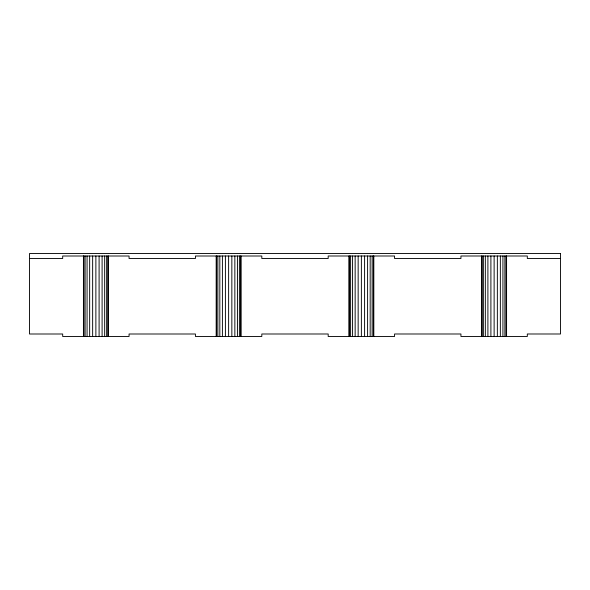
<?xml version="1.0" encoding="UTF-8"?>
<svg xmlns="http://www.w3.org/2000/svg" width="590" height="590" viewBox="0 0 590 590"><rect width="100%" height="100%" fill="white"/><g stroke="black" fill="none" stroke-linecap="round" stroke-linejoin="round"><path stroke-width="0.89" d="M29.5 258.494L62.688 258.494L62.688 256.008L129.062 256.008L129.062 258.494L195.438 258.494L195.438 256.008L261.812 256.008L261.812 258.494L328.188 258.494L328.188 256.001L394.562 256.001L394.562 258.494L460.938 258.494L460.938 256.001L527.312 256.001L527.312 258.494L560.5 258.494M506.574 256.001L506.574 336.484M506.146 256.001L506.146 336.484M504.9 256.001L504.9 336.484M502.923 256.001L502.923 336.484M500.35 256.001L500.35 336.484M497.348 256.001L497.348 336.484M494.125 256.001L494.125 336.484M490.902 256.001L490.902 336.484M487.9 256.001L487.9 336.484M485.327 256.001L485.327 336.484M483.35 256.001L483.35 336.484M482.104 256.001L482.104 336.484M481.676 256.001L481.676 336.484M373.817 256.001L373.817 336.484M373.396 256.001L373.396 336.484M372.15 256.001L372.15 336.484M370.173 256.001L370.173 336.484M367.6 256.001L367.6 336.484M364.598 256.001L364.598 336.484M361.375 256.001L361.375 336.484M358.152 256.001L358.152 336.484M355.151 256.001L355.151 336.484M352.577 256.001L352.577 336.484M350.6 256.001L350.6 336.484M349.354 256.001L349.354 336.484M348.926 256.001L348.926 336.484M241.067 256.008L241.074 336.484M240.646 256.008L240.646 336.484M239.4 256.008L239.4 336.484M237.423 256.008L237.423 336.484M234.85 256.008L234.85 336.484M231.848 256.008L231.848 336.484M228.625 256.008L228.625 336.484M225.402 256.008L225.402 336.484M222.401 256.008L222.401 336.484M219.827 256.008L219.827 336.484M217.85 256.008L217.85 336.484M216.604 256.008L216.604 336.484M216.176 256.008L216.176 336.484M108.317 256.008L108.324 336.484M107.896 256.008L107.896 336.484M106.65 256.008L106.65 336.484M104.673 256.008L104.673 336.484M102.1 256.008L102.1 336.484M99.098 256.008L99.098 336.484M95.875 256.008L95.875 336.484M92.652 256.008L92.652 336.484M89.651 256.008L89.651 336.484M87.077 256.008L87.077 336.484M85.1 256.008L85.1 336.484M83.854 256.008L83.854 336.484M83.433 256.008L83.433 336.484M560.5 253.516L29.5 253.516L29.5 333.999L62.688 333.999L62.688 336.484L129.062 336.484L129.062 333.999L195.438 333.999L195.438 336.484L261.812 336.484L261.812 333.999L328.188 333.992L328.188 336.484L394.562 336.484L394.562 333.992L460.938 333.992L460.938 336.484L527.312 336.484L527.312 333.992L560.5 333.992L560.5 253.516"/></g></svg>
